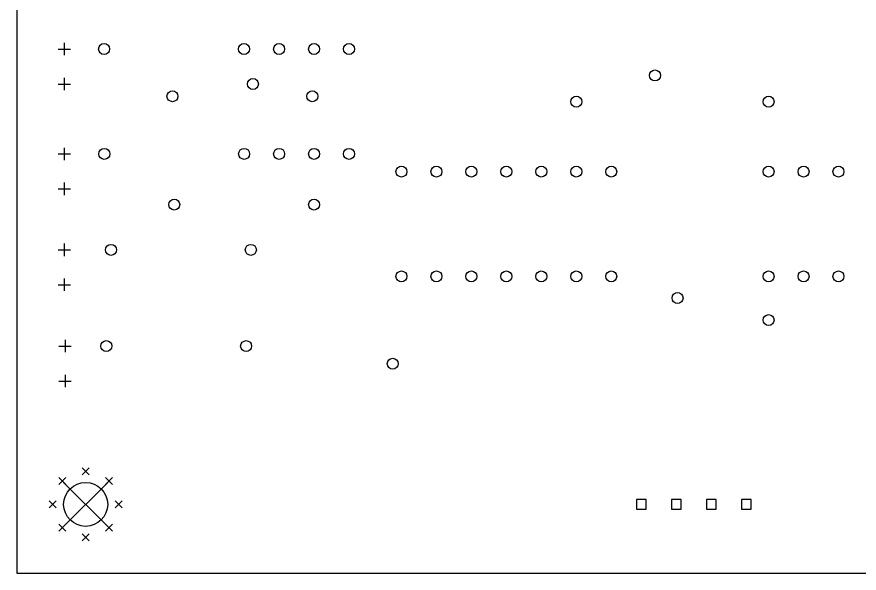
# Model space of a CAD drawing. Extents: x 1.45 to 6.5, y -7.56 to -1.85.
# Drawn here: x 1.575 to 3.984, y -6.299 to -4.707 of the extents above; entities that cross this region are included whole.
import ezdxf

# ---------------------------------------------------------------- set-up
doc = ezdxf.new("R2010")
doc.units = 0
doc.header["$MEASUREMENT"] = 0
doc.layers.add('BLACK', color=7, linetype='CONTINUOUS')

msp = doc.modelspace()

# ---------------------------------------------------------------- linework, layer by layer
at = {"layer": 'BLACK', "linetype": 'CONTINUOUS'}
for p, q in [((1.5748, -1.85039), (1.5748, -6.29921)), ((1.71063, -4.78169), (1.71063, -4.81713)), ((1.69291, -4.79941), (1.72835, -4.79941)), ((1.71063, -4.88169), (1.71063, -4.91713)), ((1.69291, -4.89941), (1.72835, -4.89941)), ((1.71063, -5.08169), (1.71063, -5.11713)), ((1.69291, -5.09941), (1.72835, -5.09941)), ((1.69291, -5.19941), (1.72835, -5.19941)), ((1.71063, -5.18169), (1.71063, -5.21713)), ((1.71063, -5.3563), (1.71063, -5.39173)), ((1.69291, -5.37402), (1.72835, -5.37402)), ((1.71063, -5.4563), (1.71063, -5.49173)), ((1.69291, -5.47402), (1.72835, -5.47402)), ((1.7126, -5.63169), (1.7126, -5.66713)), ((1.69488, -5.64941), (1.73031, -5.64941)), ((1.7126, -5.73169), (1.7126, -5.76713)), ((1.69488, -5.74941), (1.73031, -5.74941)), ((1.76181, -5.99803), (1.7815, -6.01772)), ((1.7815, -5.99803), (1.76181, -6.01772)), ((1.695, -6.02571), (1.71468, -6.04539)), ((1.71468, -6.02571), (1.695, -6.04539)), ((1.70866, -6.03937), (1.83465, -6.16535)), ((1.83465, -6.03937), (1.70866, -6.16535)), ((1.82862, -6.02571), (1.84831, -6.04539)), ((1.84831, -6.02571), (1.82862, -6.04539)), ((1.66732, -6.09252), (1.68701, -6.1122)), ((1.68701, -6.09252), (1.66732, -6.1122)), ((1.8563, -6.09252), (1.87598, -6.1122)), ((1.87598, -6.09252), (1.8563, -6.1122)), ((3.37534, -6.08844), (3.3475, -6.08844)), ((3.3475, -6.08844), (3.3475, -6.11628)), ((3.37534, -6.11628), (3.37534, -6.08844)), ((3.47534, -6.08844), (3.4475, -6.08844)), ((3.4475, -6.08844), (3.4475, -6.11628)), ((3.47534, -6.11628), (3.47534, -6.08844)), ((3.57534, -6.08844), (3.5475, -6.08844)), ((3.5475, -6.08844), (3.5475, -6.11628)), ((3.57534, -6.11628), (3.57534, -6.08844)), ((3.67534, -6.08844), (3.6475, -6.08844)), ((3.6475, -6.08844), (3.6475, -6.11628)), ((3.67534, -6.11628), (3.67534, -6.08844)), ((3.3475, -6.11628), (3.37534, -6.11628)), ((3.4475, -6.11628), (3.47534, -6.11628)), ((3.5475, -6.11628), (3.57534, -6.11628)), ((3.6475, -6.11628), (3.67534, -6.11628)), ((1.695, -6.15933), (1.71468, -6.17902)), ((1.71468, -6.15933), (1.695, -6.17902)), ((1.82862, -6.15933), (1.84831, -6.17902)), ((1.84831, -6.15933), (1.82862, -6.17902)), ((1.76181, -6.18701), (1.7815, -6.20669)), ((1.7815, -6.18701), (1.76181, -6.20669)), ((1.5748, -6.29921), (6.49606, -6.29921))]:
    msp.add_line(p, q, dxfattribs=at)
at = {"layer": 'BLACK'}
for centre, radius in [((1.82441, -4.79941), 0.01575), ((2.22441, -4.79941), 0.01575), ((2.325, -4.79941), 0.01575), ((2.425, -4.79941), 0.01575), ((2.525, -4.79941), 0.01575), ((3.4, -4.875), 0.01575), ((2.25, -4.89941), 0.01575), ((2.02, -4.93441), 0.01575), ((2.42, -4.93441), 0.01575), ((3.175, -4.95), 0.01575), ((3.725, -4.95), 0.01575), ((1.825, -5.09941), 0.01575), ((2.225, -5.09941), 0.01575), ((2.325, -5.09941), 0.01575), ((2.425, -5.09941), 0.01575), ((2.525, -5.09941), 0.01575), ((2.675, -5.15), 0.01575), ((2.775, -5.15), 0.01575), ((2.875, -5.15), 0.01575), ((2.975, -5.15), 0.01575), ((3.075, -5.15), 0.01575), ((3.175, -5.15), 0.01575), ((3.275, -5.15), 0.01575), ((3.725, -5.15), 0.01575), ((3.825, -5.15), 0.01575), ((3.925, -5.15), 0.01575), ((2.025, -5.24441), 0.01575), ((2.425, -5.24441), 0.01575), ((1.84409, -5.37402), 0.01575), ((2.24409, -5.37402), 0.01575), ((2.675, -5.45), 0.01575), ((2.775, -5.45), 0.01575), ((2.875, -5.45), 0.01575), ((2.975, -5.45), 0.01575), ((3.075, -5.45), 0.01575), ((3.175, -5.45), 0.01575), ((3.275, -5.45), 0.01575), ((3.725, -5.45), 0.01575), ((3.825, -5.45), 0.01575), ((3.925, -5.45), 0.01575), ((3.46457, -5.51181), 0.01575), ((3.725, -5.575), 0.01575), ((1.83071, -5.64941), 0.01575), ((2.23071, -5.64941), 0.01575), ((2.65, -5.7), 0.01575), ((1.77165, -6.10236), 0.06299)]:
    msp.add_circle(centre, radius, dxfattribs=at)

doc.saveas('drawing.dxf')
